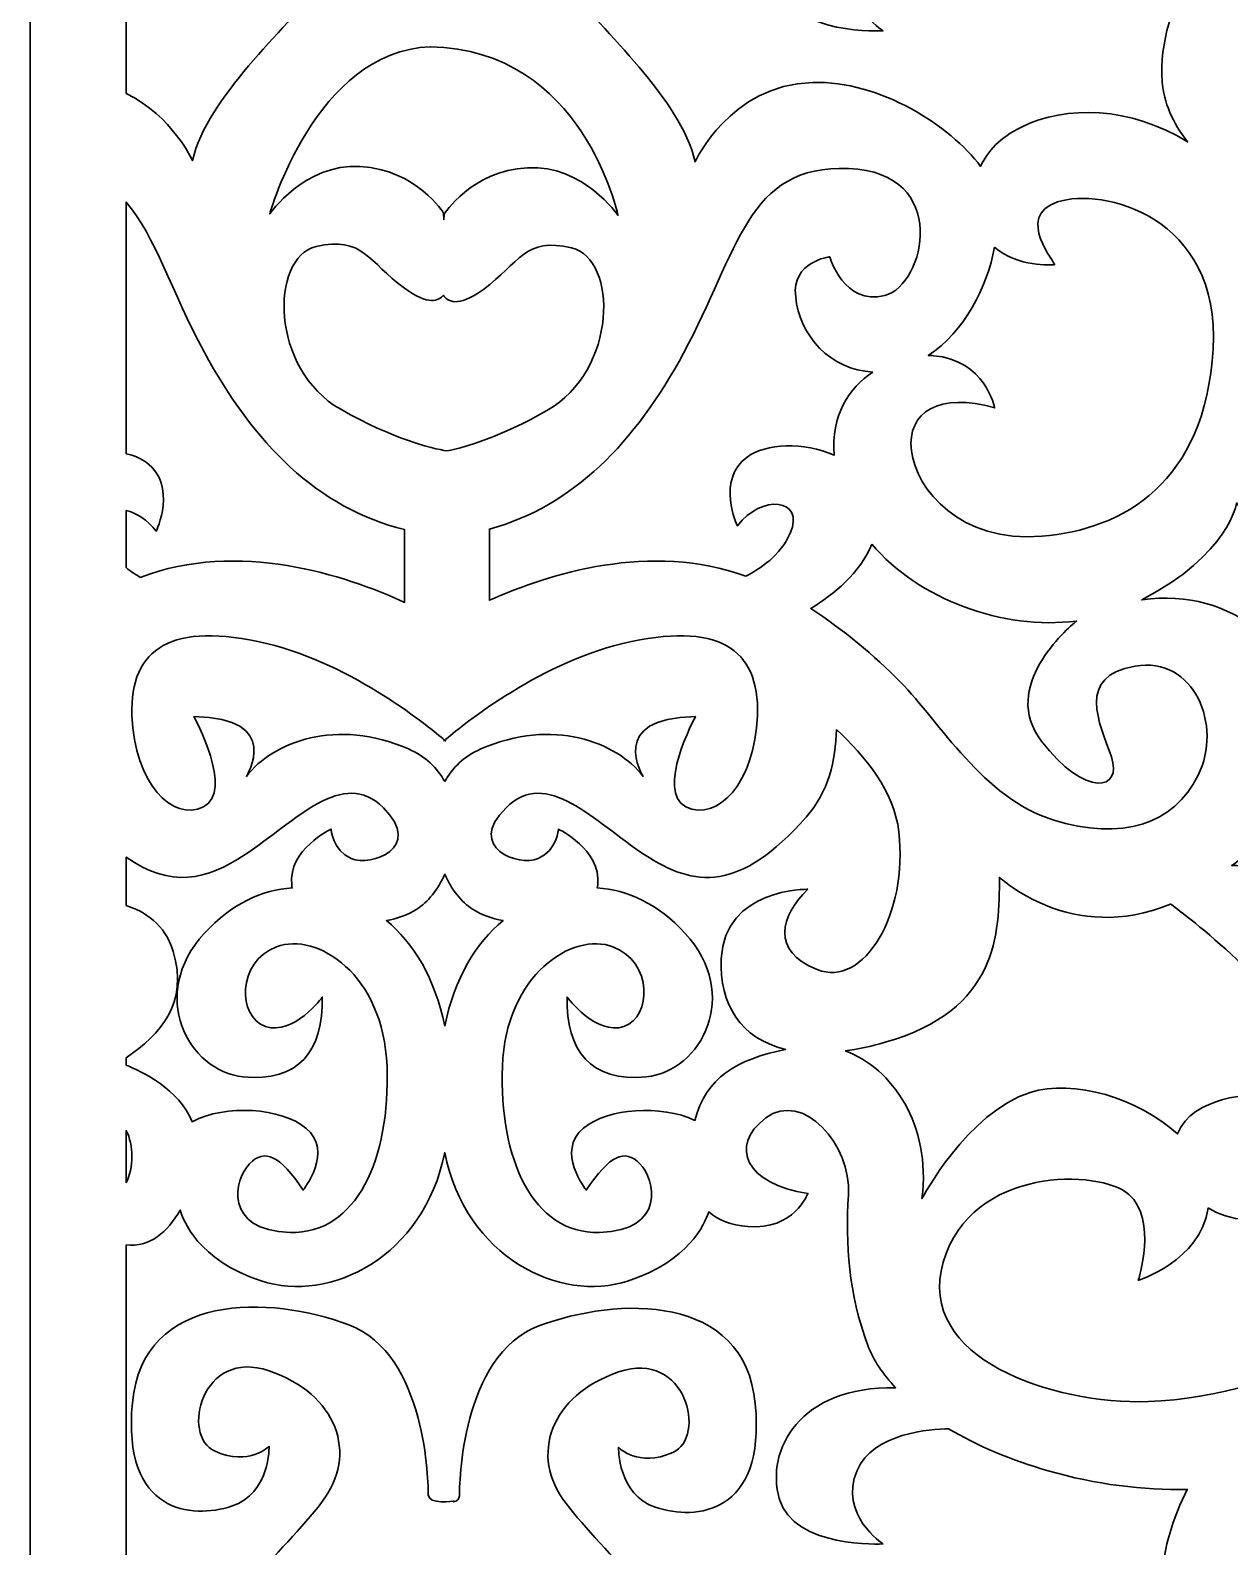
# Model space of a CAD drawing. Header units: centimetres. Extents: x -27 to -22.22, y -0.78 to 9.
# Drawn here: x -26.999 to -25.601, y 0.516 to 2.283 of the extents above; entities that cross this region are included whole.
import ezdxf

# ---------------------------------------------------------------- set-up
doc = ezdxf.new("R2010")
doc.units = ezdxf.units.CM
doc.header["$MEASUREMENT"] = 0
doc.layers.add('layer 1', color=7, linetype='Continuous')

msp = doc.modelspace()

# ---------------------------------------------------------------- linework, layer by layer
at = {"layer": 'layer 1', "color": 250, "lineweight": 30}
for points, knots in [([(-26.99914, 9.00077), (-26.99914, 9.00077), (-22.22244, 9.00077), (-22.22244, 9.00077), (-22.22244, 9.00077), (-22.22244, 9.00077), (-22.22244, -0.7761), (-22.22244, -0.7761), (-22.22244, -0.7761), (-22.22244, -0.7761), (-26.99914, -0.7761), (-26.99914, -0.7761), (-26.99914, -0.7761), (-26.99914, -0.7761), (-26.99914, 9.00077), (-26.99914, 9.00077)], [0, 0, 0, 0, 0.2, 0.2, 0.2, 0.2, 0.4, 0.4, 0.4, 0.4, 0.6, 0.6, 0.6, 0.6, 1, 1, 1, 1]), ([(-26.88741, 2.2096), (-26.88741, 2.2096), (-26.88741, 2.63124), (-26.88741, 2.63124), (-26.88741, 2.63124), (-26.86048, 2.62768), (-26.83885, 2.64645), (-26.82447, 2.67189), (-26.82447, 2.67189), (-26.82125, 2.66036), (-26.80397, 2.61347), (-26.73025, 2.58932), (-26.73025, 2.58932), (-26.64958, 2.56292), (-26.54048, 2.61722), (-26.5161, 2.73872), (-26.5161, 2.73872), (-26.49172, 2.61722), (-26.38259, 2.56292), (-26.30195, 2.58932), (-26.30195, 2.58932), (-26.23221, 2.61217), (-26.21294, 2.65536), (-26.20835, 2.66972), (-26.20835, 2.66972), (-26.19738, 2.65988), (-26.18225, 2.65409), (-26.16286, 2.6525), (-26.16286, 2.6525), (-26.10859, 2.64801), (-26.09283, 2.69124), (-26.09283, 2.69124), (-26.09283, 2.69124), (-26.16462, 2.70167), (-26.18562, 2.74637), (-26.14185, 2.77915), (-26.14185, 2.77915), (-26.09808, 2.81191), (-26.04207, 2.74785), (-26.04555, 2.68974), (-26.04555, 2.68974), (-26.04906, 2.63164), (-26.04555, 2.57503), (-26.02282, 2.51392), (-26.02282, 2.51392), (-26.01648, 2.49695), (-26.0054, 2.48042), (-25.99048, 2.46477), (-25.99048, 2.46477), (-26.10252, 2.46672), (-26.14228, 2.39191), (-26.12613, 2.33556), (-26.12613, 2.33556), (-26.10934, 2.27699), (-26.00526, 2.2827), (-26.00526, 2.2827), (-26.00526, 2.2827), (-26.00526, 2.2827), (-26.05729, 2.317), (-26.03545, 2.36843), (-26.03545, 2.36843), (-26.01698, 2.41196), (-25.9493, 2.41662), (-25.92886, 2.41702), (-25.92886, 2.41702), (-25.89552, 2.39719), (-25.8558, 2.38034), (-25.81274, 2.36792), (-25.81274, 2.36792), (-25.75709, 2.35186), (-25.70189, 2.34538), (-25.65053, 2.34622), (-25.65053, 2.34622), (-25.6654, 2.3165), (-25.6835, 2.26973), (-25.6799, 2.22336), (-25.6799, 2.22336), (-25.67808, 2.19972), (-25.66735, 2.17513), (-25.65012, 2.1533), (-25.65012, 2.1533), (-25.71763, 2.19501), (-25.79186, 2.19591), (-25.84393, 2.1706), (-25.84393, 2.1706), (-25.86868, 2.15856), (-25.88354, 2.14217), (-25.89144, 2.1247), (-25.89144, 2.1247), (-25.92655, 2.17183), (-26.00826, 2.22499), (-26.08758, 2.22254), (-26.08758, 2.22254), (-26.18387, 2.21955), (-26.22414, 2.13016), (-26.22414, 2.13016), (-26.22414, 2.13016), (-26.24163, 2.20465), (-26.33091, 2.28064), (-26.37469, 2.33726), (-26.37469, 2.33726), (-26.41846, 2.39387), (-26.3922, 2.46391), (-26.31341, 2.49075), (-26.31341, 2.49075), (-26.23463, 2.51756), (-26.21011, 2.41475), (-26.25038, 2.39685), (-26.25038, 2.39685), (-26.29063, 2.37897), (-26.31341, 2.40282), (-26.31341, 2.40282), (-26.31341, 2.40282), (-26.31341, 2.40282), (-26.31516, 2.34768), (-26.26965, 2.33279), (-26.26965, 2.33279), (-26.22414, 2.31789), (-26.14185, 2.32385), (-26.1541, 2.45348), (-26.1541, 2.45348), (-26.16637, 2.58312), (-26.31516, 2.57863), (-26.40621, 2.54436), (-26.40621, 2.54436), (-26.49724, 2.5101), (-26.49899, 2.35811), (-26.49899, 2.3462), (-26.49899, 2.3462), (-26.49899, 2.34251), (-26.50186, 2.34039), (-26.5058, 2.33921), (-26.5058, 2.33921), (-26.5058, 2.33921), (-26.50552, 2.34018), (-26.50552, 2.34018), (-26.50552, 2.34018), (-26.50552, 2.34018), (-26.53529, 2.3357), (-26.53529, 2.34763), (-26.53529, 2.34763), (-26.53529, 2.35954), (-26.53703, 2.51152), (-26.62806, 2.54579), (-26.62806, 2.54579), (-26.71909, 2.58006), (-26.86791, 2.58455), (-26.88017, 2.45491), (-26.88017, 2.45491), (-26.89242, 2.32528), (-26.81014, 2.31932), (-26.76462, 2.33423), (-26.76462, 2.33423), (-26.71909, 2.34912), (-26.72086, 2.40424), (-26.72086, 2.40424), (-26.72086, 2.40424), (-26.72086, 2.40424), (-26.74361, 2.3804), (-26.78387, 2.39829), (-26.78387, 2.39829), (-26.82413, 2.41617), (-26.79962, 2.51897), (-26.72086, 2.49215), (-26.72086, 2.49215), (-26.64207, 2.46534), (-26.61581, 2.39531), (-26.65958, 2.33869), (-26.65958, 2.33869), (-26.70334, 2.28205), (-26.79263, 2.20608), (-26.81014, 2.13158), (-26.81014, 2.13158), (-26.81014, 2.13158), (-26.83356, 2.1836), (-26.88741, 2.2096)], [0, 0, 0, 0, 0.0222222, 0.0222222, 0.0222222, 0.0222222, 0.0444444, 0.0444444, 0.0444444, 0.0444444, 0.0666667, 0.0666667, 0.0666667, 0.0666667, 0.0888889, 0.0888889, 0.0888889, 0.0888889, 0.1111111, 0.1111111, 0.1111111, 0.1111111, 0.1333333, 0.1333333, 0.1333333, 0.1333333, 0.1555556, 0.1555556, 0.1555556, 0.1555556, 0.1777778, 0.1777778, 0.1777778, 0.1777778, 0.2, 0.2, 0.2, 0.2, 0.2222222, 0.2222222, 0.2222222, 0.2222222, 0.2444444, 0.2444444, 0.2444444, 0.2444444, 0.2666667, 0.2666667, 0.2666667, 0.2666667, 0.2888889, 0.2888889, 0.2888889, 0.2888889, 0.3111111, 0.3111111, 0.3111111, 0.3111111, 0.3333333, 0.3333333, 0.3333333, 0.3333333, 0.3555556, 0.3555556, 0.3555556, 0.3555556, 0.3777778, 0.3777778, 0.3777778, 0.3777778, 0.4, 0.4, 0.4, 0.4, 0.4222222, 0.4222222, 0.4222222, 0.4222222, 0.4444444, 0.4444444, 0.4444444, 0.4444444, 0.4666667, 0.4666667, 0.4666667, 0.4666667, 0.4888889, 0.4888889, 0.4888889, 0.4888889, 0.5111111, 0.5111111, 0.5111111, 0.5111111, 0.5333333, 0.5333333, 0.5333333, 0.5333333, 0.5555556, 0.5555556, 0.5555556, 0.5555556, 0.5777778, 0.5777778, 0.5777778, 0.5777778, 0.6, 0.6, 0.6, 0.6, 0.6222222, 0.6222222, 0.6222222, 0.6222222, 0.6444444, 0.6444444, 0.6444444, 0.6444444, 0.6666667, 0.6666667, 0.6666667, 0.6666667, 0.6888889, 0.6888889, 0.6888889, 0.6888889, 0.7111111, 0.7111111, 0.7111111, 0.7111111, 0.7333333, 0.7333333, 0.7333333, 0.7333333, 0.7555556, 0.7555556, 0.7555556, 0.7555556, 0.7777778, 0.7777778, 0.7777778, 0.7777778, 0.8, 0.8, 0.8, 0.8, 0.8222222, 0.8222222, 0.8222222, 0.8222222, 0.8444444, 0.8444444, 0.8444444, 0.8444444, 0.8666667, 0.8666667, 0.8666667, 0.8666667, 0.8888889, 0.8888889, 0.8888889, 0.8888889, 0.9111111, 0.9111111, 0.9111111, 0.9111111, 0.9333333, 0.9333333, 0.9333333, 0.9333333, 0.9555556, 0.9555556, 0.9555556, 0.9555556, 1, 1, 1, 1]), ([(-26.51712, 2.06227), (-26.51712, 2.06227), (-26.51736, 2.07022), (-26.51736, 2.07022), (-26.51736, 2.07022), (-26.51736, 2.07022), (-26.5493, 2.12108), (-26.6146, 2.12462), (-26.6146, 2.12462), (-26.67988, 2.12817), (-26.72018, 2.06905), (-26.72018, 2.06905), (-26.72018, 2.06905), (-26.72018, 2.06905), (-26.66707, 2.25929), (-26.53289, 2.26408), (-26.53289, 2.26408), (-26.53289, 2.26408), (-26.53289, 2.26402), (-26.53289, 2.26402), (-26.53289, 2.26402), (-26.35465, 2.26151), (-26.31408, 2.06762), (-26.31408, 2.06762), (-26.31408, 2.06762), (-26.31408, 2.06762), (-26.35436, 2.12672), (-26.41967, 2.12319), (-26.41967, 2.12319), (-26.48496, 2.11963), (-26.51692, 2.06879), (-26.51692, 2.06879), (-26.51692, 2.06879), (-26.51692, 2.06879), (-26.51712, 2.06227), (-26.51712, 2.06227)], [0, 0, 0, 0, 0.1, 0.1, 0.1, 0.1, 0.2, 0.2, 0.2, 0.2, 0.3, 0.3, 0.3, 0.3, 0.4, 0.4, 0.4, 0.4, 0.5, 0.5, 0.5, 0.5, 0.6, 0.6, 0.6, 0.6, 0.7, 0.7, 0.7, 0.7, 0.8, 0.8, 0.8, 0.8, 1, 1, 1, 1]), ([(-26.01698, 1.88507), (-26.045, 1.8665), (-26.06584, 1.83438), (-26.06234, 1.78797), (-26.06234, 1.78797), (-26.0974, 1.8038), (-26.14182, 1.80201), (-26.16367, 1.78598), (-26.16367, 1.78598), (-26.20015, 1.75922), (-26.175, 1.70569), (-26.175, 1.70569), (-26.175, 1.70569), (-26.14731, 1.74315), (-26.09574, 1.73782), (-26.11335, 1.69713), (-26.11335, 1.69713), (-26.12452, 1.67132), (-26.14885, 1.65541), (-26.16515, 1.64724), (-26.16515, 1.64724), (-26.27576, 1.68751), (-26.39467, 1.64999), (-26.46397, 1.61903), (-26.46397, 1.61903), (-26.46397, 1.61903), (-26.46397, 1.70192), (-26.46397, 1.70192), (-26.46397, 1.70192), (-26.36623, 1.72872), (-26.29412, 1.80282), (-26.23767, 1.90716), (-26.23767, 1.90716), (-26.17356, 2.02563), (-26.1644, 2.12695), (-26.04538, 2.12227), (-26.04538, 2.12227), (-25.92632, 2.11759), (-25.95564, 1.98668), (-26.00326, 1.97419), (-26.00326, 1.97419), (-26.05085, 1.96174), (-26.06734, 2.01941), (-26.06734, 2.01941), (-26.06734, 2.01941), (-26.06734, 2.01941), (-26.11222, 2.01372), (-26.10701, 1.9728), (-26.10701, 1.9728), (-26.10313, 1.92804), (-26.06635, 1.887), (-26.01698, 1.88507)], [0, 0, 0, 0, 0.0714286, 0.0714286, 0.0714286, 0.0714286, 0.1428571, 0.1428571, 0.1428571, 0.1428571, 0.2142857, 0.2142857, 0.2142857, 0.2142857, 0.2857143, 0.2857143, 0.2857143, 0.2857143, 0.3571429, 0.3571429, 0.3571429, 0.3571429, 0.4285714, 0.4285714, 0.4285714, 0.4285714, 0.5, 0.5, 0.5, 0.5, 0.5714286, 0.5714286, 0.5714286, 0.5714286, 0.6428571, 0.6428571, 0.6428571, 0.6428571, 0.7142857, 0.7142857, 0.7142857, 0.7142857, 0.7857143, 0.7857143, 0.7857143, 0.7857143, 0.8571429, 0.8571429, 0.8571429, 0.8571429, 1, 1, 1, 1]), ([(-25.87515, 2.03039), (-25.87512, 2.03038), (-25.87508, 2.03034), (-25.87506, 2.0303), (-25.87506, 2.0303), (-25.84758, 2.00693), (-25.80913, 2.01006), (-25.80548, 2.01006), (-25.80548, 2.01006), (-25.80181, 2.01006), (-25.85307, 2.06617), (-25.80181, 2.08329), (-25.80181, 2.08329), (-25.75054, 2.10043), (-25.61136, 2.06772), (-25.6205, 1.91186), (-25.6205, 1.91186), (-25.62966, 1.75599), (-25.72489, 1.70144), (-25.82012, 1.69365), (-25.82012, 1.69365), (-25.91535, 1.68584), (-25.96662, 1.7482), (-25.97211, 1.7934), (-25.97211, 1.7934), (-25.9776, 1.83859), (-25.93916, 1.86198), (-25.87506, 1.84328), (-25.87506, 1.84328), (-25.87506, 1.84328), (-25.88604, 1.89937), (-25.94648, 1.90406), (-25.94648, 1.90406), (-25.94843, 1.90422), (-25.95041, 1.90429), (-25.95244, 1.90432), (-25.95244, 1.90432), (-25.90994, 1.93195), (-25.88405, 1.98407), (-25.87515, 2.03039)], [0, 0, 0, 0, 0.0909091, 0.0909091, 0.0909091, 0.0909091, 0.1818182, 0.1818182, 0.1818182, 0.1818182, 0.2727273, 0.2727273, 0.2727273, 0.2727273, 0.3636364, 0.3636364, 0.3636364, 0.3636364, 0.4545455, 0.4545455, 0.4545455, 0.4545455, 0.5454545, 0.5454545, 0.5454545, 0.5454545, 0.6363636, 0.6363636, 0.6363636, 0.6363636, 0.7272727, 0.7272727, 0.7272727, 0.7272727, 0.8181818, 0.8181818, 0.8181818, 0.8181818, 1, 1, 1, 1]), ([(-26.88741, 1.65708), (-26.88741, 1.65708), (-26.88741, 1.7236), (-26.88741, 1.7236), (-26.88741, 1.7236), (-26.87554, 1.7209), (-26.86241, 1.71295), (-26.8524, 1.69939), (-26.8524, 1.69939), (-26.8524, 1.69939), (-26.82724, 1.75291), (-26.86372, 1.77966), (-26.86372, 1.77966), (-26.87, 1.78427), (-26.87815, 1.78772), (-26.88741, 1.7899), (-26.88741, 1.7899), (-26.88741, 1.7899), (-26.88741, 2.08313), (-26.88741, 2.08313), (-26.88741, 2.08313), (-26.85344, 2.04351), (-26.83475, 1.9791), (-26.79661, 1.90862), (-26.79661, 1.90862), (-26.73871, 1.80161), (-26.66437, 1.72641), (-26.56281, 1.70137), (-26.56281, 1.70137), (-26.56281, 1.70137), (-26.56281, 1.61657), (-26.56281, 1.61657), (-26.56281, 1.61657), (-26.63201, 1.64832), (-26.7564, 1.68956), (-26.87106, 1.64577), (-26.87106, 1.64577), (-26.87632, 1.64885), (-26.88192, 1.65261), (-26.88741, 1.65708)], [0, 0, 0, 0, 0.0909091, 0.0909091, 0.0909091, 0.0909091, 0.1818182, 0.1818182, 0.1818182, 0.1818182, 0.2727273, 0.2727273, 0.2727273, 0.2727273, 0.3636364, 0.3636364, 0.3636364, 0.3636364, 0.4545455, 0.4545455, 0.4545455, 0.4545455, 0.5454545, 0.5454545, 0.5454545, 0.5454545, 0.6363636, 0.6363636, 0.6363636, 0.6363636, 0.7272727, 0.7272727, 0.7272727, 0.7272727, 0.8181818, 0.8181818, 0.8181818, 0.8181818, 1, 1, 1, 1]), ([(-26.51342, 1.79302), (-26.532, 1.7962), (-26.57603, 1.80684), (-26.63729, 1.84158), (-26.63729, 1.84158), (-26.7197, 1.88836), (-26.72018, 2.01821), (-26.666, 2.0312), (-26.666, 2.0312), (-26.61183, 2.04421), (-26.60488, 2.01349), (-26.56318, 1.98274), (-26.56318, 1.98274), (-26.5349, 1.96186), (-26.52262, 1.96825), (-26.51765, 1.9745), (-26.51765, 1.9745), (-26.51346, 1.96797), (-26.50155, 1.95883), (-26.47106, 1.98132), (-26.47106, 1.98132), (-26.42939, 2.01205), (-26.42244, 2.04279), (-26.36826, 2.02978), (-26.36826, 2.02978), (-26.31408, 2.01678), (-26.31458, 1.88691), (-26.39698, 1.84016), (-26.39698, 1.84016), (-26.45115, 1.80943), (-26.49186, 1.79757), (-26.51342, 1.79302)], [0, 0, 0, 0, 0.1111111, 0.1111111, 0.1111111, 0.1111111, 0.2222222, 0.2222222, 0.2222222, 0.2222222, 0.3333333, 0.3333333, 0.3333333, 0.3333333, 0.4444444, 0.4444444, 0.4444444, 0.4444444, 0.5555556, 0.5555556, 0.5555556, 0.5555556, 0.6666667, 0.6666667, 0.6666667, 0.6666667, 0.7777778, 0.7777778, 0.7777778, 0.7777778, 1, 1, 1, 1]), ([(-25.36456, 1.67246), (-25.36711, 1.66835), (-25.36945, 1.66397), (-25.37155, 1.65932), (-25.37155, 1.65932), (-25.41707, 1.5595), (-25.32429, 1.56695), (-25.31553, 1.57737), (-25.31553, 1.57737), (-25.31553, 1.57737), (-25.34892, 1.60862), (-25.32772, 1.64561), (-25.32772, 1.64561), (-25.30651, 1.68263), (-25.24923, 1.65013), (-25.25348, 1.59327), (-25.25348, 1.59327), (-25.25771, 1.53641), (-25.30014, 1.50752), (-25.35741, 1.50121), (-25.35741, 1.50121), (-25.41468, 1.49489), (-25.50811, 1.49095), (-25.5291, 1.37027), (-25.5291, 1.37027), (-25.5291, 1.37027), (-25.54242, 1.31098), (-25.53168, 1.28467), (-25.53168, 1.28467), (-25.53168, 1.28467), (-25.56931, 1.31212), (-25.59889, 1.30983), (-25.59889, 1.30983), (-25.59889, 1.30983), (-25.51553, 1.35978), (-25.51553, 1.47041), (-25.51553, 1.47041), (-25.51553, 1.56101), (-25.59584, 1.63456), (-25.7036, 1.61952), (-25.7036, 1.61952), (-25.60143, 1.67252), (-25.59303, 1.7326), (-25.59303, 1.7326), (-25.59303, 1.7326), (-25.59303, 1.7326), (-25.54175, 1.64066), (-25.44287, 1.64846), (-25.44287, 1.64846), (-25.41112, 1.65095), (-25.38517, 1.65971), (-25.36456, 1.67246)], [0, 0, 0, 0, 0.0714286, 0.0714286, 0.0714286, 0.0714286, 0.1428571, 0.1428571, 0.1428571, 0.1428571, 0.2142857, 0.2142857, 0.2142857, 0.2142857, 0.2857143, 0.2857143, 0.2857143, 0.2857143, 0.3571429, 0.3571429, 0.3571429, 0.3571429, 0.4285714, 0.4285714, 0.4285714, 0.4285714, 0.5, 0.5, 0.5, 0.5, 0.5714286, 0.5714286, 0.5714286, 0.5714286, 0.6428571, 0.6428571, 0.6428571, 0.6428571, 0.7142857, 0.7142857, 0.7142857, 0.7142857, 0.7857143, 0.7857143, 0.7857143, 0.7857143, 0.8571429, 0.8571429, 0.8571429, 0.8571429, 1, 1, 1, 1]), ([(-26.01831, 1.6844), (-25.96357, 1.62), (-25.86567, 1.58378), (-25.77963, 1.59486), (-25.77963, 1.59486), (-25.79061, 1.58585), (-25.86892, 1.51811), (-25.82073, 1.4552), (-25.82073, 1.4552), (-25.76897, 1.38766), (-25.72525, 1.39745), (-25.73906, 1.43662), (-25.73906, 1.43662), (-25.75287, 1.47576), (-25.78047, 1.53058), (-25.71144, 1.54232), (-25.71144, 1.54232), (-25.64244, 1.55407), (-25.6091, 1.47283), (-25.63786, 1.41507), (-25.63786, 1.41507), (-25.6666, 1.35731), (-25.72673, 1.33828), (-25.8073, 1.36321), (-25.8073, 1.36321), (-25.88787, 1.38815), (-25.93916, 1.477), (-25.98493, 1.52375), (-25.98493, 1.52375), (-26.01528, 1.55473), (-26.05203, 1.58502), (-26.08938, 1.60964), (-26.08938, 1.60964), (-26.06315, 1.62548), (-26.03132, 1.65124), (-26.01831, 1.6844)], [0, 0, 0, 0, 0.1, 0.1, 0.1, 0.1, 0.2, 0.2, 0.2, 0.2, 0.3, 0.3, 0.3, 0.3, 0.4, 0.4, 0.4, 0.4, 0.5, 0.5, 0.5, 0.5, 0.6, 0.6, 0.6, 0.6, 0.7, 0.7, 0.7, 0.7, 0.8, 0.8, 0.8, 0.8, 1, 1, 1, 1]), ([(-26.5161, 1.40777), (-26.50739, 1.42357), (-26.49369, 1.437), (-26.47384, 1.44572), (-26.47384, 1.44572), (-26.3905, 1.48238), (-26.31547, 1.454), (-26.28491, 1.4138), (-26.28491, 1.4138), (-26.28491, 1.4138), (-26.32798, 1.48238), (-26.2238, 1.48355), (-26.2238, 1.48355), (-26.2238, 1.48355), (-26.27103, 1.39608), (-26.2349, 1.37835), (-26.2349, 1.37835), (-26.1988, 1.3606), (-26.15434, 1.40553), (-26.15156, 1.48473), (-26.15156, 1.48473), (-26.14877, 1.56396), (-26.1988, 1.59469), (-26.30853, 1.56867), (-26.30853, 1.56867), (-26.40981, 1.54467), (-26.50162, 1.46832), (-26.51519, 1.45668), (-26.51519, 1.45668), (-26.51519, 1.45668), (-26.51529, 1.4552), (-26.51529, 1.4552), (-26.51529, 1.4552), (-26.51529, 1.4552), (-26.51557, 1.45544), (-26.5161, 1.45591), (-26.5161, 1.45591), (-26.51663, 1.45544), (-26.51692, 1.4552), (-26.51692, 1.4552), (-26.51692, 1.4552), (-26.51692, 1.4552), (-26.51698, 1.45668), (-26.51698, 1.45668), (-26.51698, 1.45668), (-26.53051, 1.46829), (-26.62234, 1.54466), (-26.72365, 1.56867), (-26.72365, 1.56867), (-26.83339, 1.59469), (-26.8834, 1.56396), (-26.88063, 1.48473), (-26.88063, 1.48473), (-26.87784, 1.40553), (-26.83339, 1.3606), (-26.79727, 1.37835), (-26.79727, 1.37835), (-26.76116, 1.39608), (-26.80839, 1.48355), (-26.80839, 1.48355), (-26.80839, 1.48355), (-26.7042, 1.48238), (-26.74728, 1.4138), (-26.74728, 1.4138), (-26.74728, 1.4138), (-26.71671, 1.454), (-26.64168, 1.48238), (-26.55834, 1.44572), (-26.55834, 1.44572), (-26.53849, 1.437), (-26.5248, 1.42357), (-26.5161, 1.40777)], [0, 0, 0, 0, 0.0526316, 0.0526316, 0.0526316, 0.0526316, 0.1052632, 0.1052632, 0.1052632, 0.1052632, 0.1578947, 0.1578947, 0.1578947, 0.1578947, 0.2105263, 0.2105263, 0.2105263, 0.2105263, 0.2631579, 0.2631579, 0.2631579, 0.2631579, 0.3157895, 0.3157895, 0.3157895, 0.3157895, 0.3684211, 0.3684211, 0.3684211, 0.3684211, 0.4210526, 0.4210526, 0.4210526, 0.4210526, 0.4736842, 0.4736842, 0.4736842, 0.4736842, 0.5263158, 0.5263158, 0.5263158, 0.5263158, 0.5789474, 0.5789474, 0.5789474, 0.5789474, 0.6315789, 0.6315789, 0.6315789, 0.6315789, 0.6842105, 0.6842105, 0.6842105, 0.6842105, 0.7368421, 0.7368421, 0.7368421, 0.7368421, 0.7894737, 0.7894737, 0.7894737, 0.7894737, 0.8421053, 0.8421053, 0.8421053, 0.8421053, 0.8947368, 0.8947368, 0.8947368, 0.8947368, 1, 1, 1, 1]), ([(-26.0596, 1.46823), (-26.02645, 1.43808), (-25.99222, 1.39632), (-25.98677, 1.34919), (-25.98677, 1.34919), (-25.97578, 1.25412), (-26.02705, 1.16684), (-26.082, 1.18865), (-26.082, 1.18865), (-26.13694, 1.21048), (-26.12411, 1.251), (-26.09299, 1.28219), (-26.09299, 1.28219), (-26.09299, 1.28219), (-26.19003, 1.28373), (-26.19371, 1.20114), (-26.19371, 1.20114), (-26.19604, 1.1484), (-26.17132, 1.10813), (-26.11887, 1.09561), (-26.11887, 1.09561), (-26.17558, 1.08391), (-26.21149, 1.06287), (-26.22454, 1.01275), (-26.22454, 1.01275), (-26.26387, 1.0317), (-26.32619, 1.02704), (-26.35433, 1.00386), (-26.35433, 1.00386), (-26.38719, 0.97676), (-26.35115, 0.93165), (-26.35115, 0.93165), (-26.35115, 0.93165), (-26.32357, 0.97226), (-26.30661, 0.98037), (-26.28857, 0.96234), (-26.28857, 0.96234), (-26.27055, 0.94429), (-26.25777, 0.88447), (-26.33574, 0.88226), (-26.33574, 0.88226), (-26.41371, 0.88004), (-26.4527, 0.96853), (-26.44881, 1.0758), (-26.44881, 1.0758), (-26.44491, 1.18311), (-26.36693, 1.23288), (-26.32014, 1.21517), (-26.32014, 1.21517), (-26.27336, 1.19747), (-26.27465, 1.13333), (-26.30714, 1.12225), (-26.30714, 1.12225), (-26.33964, 1.11121), (-26.37342, 1.15656), (-26.37342, 1.15656), (-26.37342, 1.15656), (-26.37472, 1.09462), (-26.34613, 1.05701), (-26.28115, 1.06366), (-26.28115, 1.06366), (-26.21618, 1.07028), (-26.1707, 1.15988), (-26.23566, 1.23066), (-26.23566, 1.23066), (-26.26799, 1.26588), (-26.30354, 1.28165), (-26.33832, 1.28371), (-26.33832, 1.28371), (-26.33804, 1.2849), (-26.33783, 1.28607), (-26.3377, 1.28729), (-26.3377, 1.28729), (-26.33353, 1.32869), (-26.38355, 1.35231), (-26.38355, 1.35231), (-26.38355, 1.35231), (-26.38355, 1.35231), (-26.38494, 1.32749), (-26.40716, 1.31804), (-26.40716, 1.31804), (-26.42939, 1.30857), (-26.49191, 1.32986), (-26.44467, 1.37716), (-26.44467, 1.37716), (-26.39743, 1.42444), (-26.34205, 1.36165), (-26.28344, 1.32269), (-26.28344, 1.32269), (-26.22484, 1.28373), (-26.17174, 1.27905), (-26.09481, 1.36633), (-26.09481, 1.36633), (-26.06896, 1.39569), (-26.06006, 1.4324), (-26.0596, 1.46823)], [0, 0, 0, 0, 0.04, 0.04, 0.04, 0.04, 0.08, 0.08, 0.08, 0.08, 0.12, 0.12, 0.12, 0.12, 0.16, 0.16, 0.16, 0.16, 0.2, 0.2, 0.2, 0.2, 0.24, 0.24, 0.24, 0.24, 0.28, 0.28, 0.28, 0.28, 0.32, 0.32, 0.32, 0.32, 0.36, 0.36, 0.36, 0.36, 0.4, 0.4, 0.4, 0.4, 0.44, 0.44, 0.44, 0.44, 0.48, 0.48, 0.48, 0.48, 0.52, 0.52, 0.52, 0.52, 0.56, 0.56, 0.56, 0.56, 0.6, 0.6, 0.6, 0.6, 0.64, 0.64, 0.64, 0.64, 0.68, 0.68, 0.68, 0.68, 0.72, 0.72, 0.72, 0.72, 0.76, 0.76, 0.76, 0.76, 0.8, 0.8, 0.8, 0.8, 0.84, 0.84, 0.84, 0.84, 0.88, 0.88, 0.88, 0.88, 0.92, 0.92, 0.92, 0.92, 1, 1, 1, 1]), ([(-26.88741, 1.07722), (-26.88741, 1.07722), (-26.88741, 1.08586), (-26.88741, 1.08586), (-26.88741, 1.08586), (-26.84745, 1.11283), (-26.81432, 1.14949), (-26.83259, 1.20972), (-26.83259, 1.20972), (-26.84225, 1.24158), (-26.86592, 1.25644), (-26.88741, 1.26331), (-26.88741, 1.26331), (-26.88741, 1.26331), (-26.88741, 1.31981), (-26.88741, 1.31981), (-26.88741, 1.31981), (-26.83556, 1.28309), (-26.79377, 1.29276), (-26.74874, 1.32269), (-26.74874, 1.32269), (-26.69013, 1.36165), (-26.63474, 1.42444), (-26.58752, 1.37716), (-26.58752, 1.37716), (-26.54028, 1.32986), (-26.6028, 1.30857), (-26.62502, 1.31804), (-26.62502, 1.31804), (-26.64724, 1.32749), (-26.64863, 1.35231), (-26.64863, 1.35231), (-26.64863, 1.35231), (-26.64863, 1.35231), (-26.69864, 1.32869), (-26.69448, 1.28729), (-26.69448, 1.28729), (-26.69435, 1.28607), (-26.69415, 1.2849), (-26.69388, 1.28371), (-26.69388, 1.28371), (-26.72863, 1.28165), (-26.76419, 1.26588), (-26.79652, 1.23066), (-26.79652, 1.23066), (-26.86148, 1.15988), (-26.81601, 1.07028), (-26.75103, 1.06366), (-26.75103, 1.06366), (-26.68605, 1.05701), (-26.65747, 1.09462), (-26.65877, 1.15656), (-26.65877, 1.15656), (-26.65877, 1.15656), (-26.69255, 1.11121), (-26.72504, 1.12225), (-26.72504, 1.12225), (-26.75753, 1.13333), (-26.75883, 1.19747), (-26.71203, 1.21517), (-26.71203, 1.21517), (-26.66526, 1.23288), (-26.58728, 1.18311), (-26.58338, 1.0758), (-26.58338, 1.0758), (-26.57948, 0.96853), (-26.61847, 0.88004), (-26.69645, 0.88226), (-26.69645, 0.88226), (-26.77443, 0.88447), (-26.76164, 0.94429), (-26.7436, 0.96234), (-26.7436, 0.96234), (-26.72559, 0.98037), (-26.70862, 0.97226), (-26.68103, 0.93165), (-26.68103, 0.93165), (-26.68103, 0.93165), (-26.64497, 0.97676), (-26.67786, 1.00386), (-26.67786, 1.00386), (-26.70668, 1.0276), (-26.77141, 1.03191), (-26.8105, 1.01129), (-26.8105, 1.01129), (-26.82617, 1.04938), (-26.86905, 1.06995), (-26.88741, 1.07722)], [0, 0, 0, 0, 0.0434783, 0.0434783, 0.0434783, 0.0434783, 0.0869565, 0.0869565, 0.0869565, 0.0869565, 0.1304348, 0.1304348, 0.1304348, 0.1304348, 0.173913, 0.173913, 0.173913, 0.173913, 0.2173913, 0.2173913, 0.2173913, 0.2173913, 0.2608696, 0.2608696, 0.2608696, 0.2608696, 0.3043478, 0.3043478, 0.3043478, 0.3043478, 0.3478261, 0.3478261, 0.3478261, 0.3478261, 0.3913043, 0.3913043, 0.3913043, 0.3913043, 0.4347826, 0.4347826, 0.4347826, 0.4347826, 0.4782609, 0.4782609, 0.4782609, 0.4782609, 0.5217391, 0.5217391, 0.5217391, 0.5217391, 0.5652174, 0.5652174, 0.5652174, 0.5652174, 0.6086957, 0.6086957, 0.6086957, 0.6086957, 0.6521739, 0.6521739, 0.6521739, 0.6521739, 0.6956522, 0.6956522, 0.6956522, 0.6956522, 0.7391304, 0.7391304, 0.7391304, 0.7391304, 0.7826087, 0.7826087, 0.7826087, 0.7826087, 0.826087, 0.826087, 0.826087, 0.826087, 0.8695652, 0.8695652, 0.8695652, 0.8695652, 0.9130435, 0.9130435, 0.9130435, 0.9130435, 1, 1, 1, 1]), ([(-26.5161, 1.12285), (-26.50467, 1.17879), (-26.47966, 1.2198), (-26.44804, 1.24569), (-26.44804, 1.24569), (-26.46104, 1.2481), (-26.47329, 1.25241), (-26.48357, 1.25892), (-26.48357, 1.25892), (-26.49669, 1.26721), (-26.50807, 1.28196), (-26.5161, 1.29978), (-26.5161, 1.29978), (-26.52411, 1.28196), (-26.5355, 1.26721), (-26.54861, 1.25892), (-26.54861, 1.25892), (-26.55889, 1.25241), (-26.57115, 1.2481), (-26.58414, 1.24569), (-26.58414, 1.24569), (-26.55253, 1.2198), (-26.52753, 1.17879), (-26.5161, 1.12285)], [0, 0, 0, 0, 0.1428571, 0.1428571, 0.1428571, 0.1428571, 0.2857143, 0.2857143, 0.2857143, 0.2857143, 0.4285714, 0.4285714, 0.4285714, 0.4285714, 0.5714286, 0.5714286, 0.5714286, 0.5714286, 0.7142857, 0.7142857, 0.7142857, 0.7142857, 1, 1, 1, 1]), ([(-26.0494, 1.09387), (-26.03496, 1.09584), (-26.01942, 1.09913), (-26.00277, 1.10386), (-26.00277, 1.10386), (-25.87091, 1.14126), (-25.86956, 1.23076), (-25.86956, 1.2962), (-25.86956, 1.2962), (-25.86956, 1.2962), (-25.78532, 1.2167), (-25.66994, 1.26502), (-25.66994, 1.26502), (-25.66994, 1.26502), (-25.55048, 1.17779), (-25.515, 1.10501), (-25.515, 1.10501), (-25.4795, 1.03226), (-25.51731, 0.97964), (-25.55155, 0.97964), (-25.55155, 0.97964), (-25.58577, 0.97964), (-25.59886, 1.0165), (-25.56867, 1.04303), (-25.56867, 1.04303), (-25.56867, 1.04303), (-25.64541, 1.04228), (-25.66194, 0.99712), (-25.66194, 0.99712), (-25.70695, 1.03834), (-25.78345, 1.06177), (-25.83374, 1.04546), (-25.83374, 1.04546), (-25.90726, 1.0216), (-25.95978, 0.9218), (-25.95978, 0.9218), (-25.95978, 0.9218), (-25.949, 1.00792), (-25.99434, 1.07368), (-26.0494, 1.09387)], [0, 0, 0, 0, 0.0909091, 0.0909091, 0.0909091, 0.0909091, 0.1818182, 0.1818182, 0.1818182, 0.1818182, 0.2727273, 0.2727273, 0.2727273, 0.2727273, 0.3636364, 0.3636364, 0.3636364, 0.3636364, 0.4545455, 0.4545455, 0.4545455, 0.4545455, 0.5454545, 0.5454545, 0.5454545, 0.5454545, 0.6363636, 0.6363636, 0.6363636, 0.6363636, 0.7272727, 0.7272727, 0.7272727, 0.7272727, 0.8181818, 0.8181818, 0.8181818, 0.8181818, 1, 1, 1, 1]), ([(-26.88741, 0.4385), (-26.88741, 0.4385), (-26.88741, 0.86775), (-26.88741, 0.86775), (-26.88741, 0.86775), (-26.86048, 0.8642), (-26.83885, 0.88296), (-26.82447, 0.9084), (-26.82447, 0.9084), (-26.82125, 0.89687), (-26.80397, 0.84998), (-26.73025, 0.82583), (-26.73025, 0.82583), (-26.64958, 0.79943), (-26.54048, 0.85373), (-26.5161, 0.97524), (-26.5161, 0.97524), (-26.49172, 0.85373), (-26.38259, 0.79943), (-26.30195, 0.82583), (-26.30195, 0.82583), (-26.23221, 0.84868), (-26.21294, 0.89187), (-26.20835, 0.90623), (-26.20835, 0.90623), (-26.19738, 0.89639), (-26.18225, 0.8906), (-26.16286, 0.88901), (-26.16286, 0.88901), (-26.10859, 0.88453), (-26.09283, 0.92775), (-26.09283, 0.92775), (-26.09283, 0.92775), (-26.16462, 0.93818), (-26.18562, 0.98288), (-26.14185, 1.01566), (-26.14185, 1.01566), (-26.09808, 1.04842), (-26.04207, 0.98436), (-26.04555, 0.92625), (-26.04555, 0.92625), (-26.04906, 0.86815), (-26.04555, 0.81153), (-26.02282, 0.75043), (-26.02282, 0.75043), (-26.01648, 0.73346), (-26.0054, 0.71693), (-25.99048, 0.70128), (-25.99048, 0.70128), (-26.10252, 0.70323), (-26.14228, 0.62842), (-26.12613, 0.57207), (-26.12613, 0.57207), (-26.10934, 0.5135), (-26.00526, 0.51921), (-26.00526, 0.51921), (-26.00526, 0.51921), (-26.00526, 0.51921), (-26.05729, 0.55351), (-26.03545, 0.60494), (-26.03545, 0.60494), (-26.01698, 0.64847), (-25.9493, 0.65313), (-25.92886, 0.65353), (-25.92886, 0.65353), (-25.89552, 0.6337), (-25.8558, 0.61685), (-25.81274, 0.60443), (-25.81274, 0.60443), (-25.75709, 0.58837), (-25.70189, 0.58188), (-25.65053, 0.58273), (-25.65053, 0.58273), (-25.6654, 0.55302), (-25.6835, 0.50624), (-25.6799, 0.45987), (-25.6799, 0.45987), (-25.67746, 0.42822), (-25.65905, 0.39487), (-25.63045, 0.36872), (-25.63045, 0.36872), (-25.70285, 0.42349), (-25.78675, 0.42729), (-25.84393, 0.3995), (-25.84393, 0.3995), (-25.86868, 0.38746), (-25.88354, 0.37107), (-25.89144, 0.3536), (-25.89144, 0.3536), (-25.92655, 0.40073), (-26.00826, 0.45389), (-26.08758, 0.45144), (-26.08758, 0.45144), (-26.18387, 0.44845), (-26.22414, 0.35906), (-26.22414, 0.35906), (-26.22414, 0.35906), (-26.24163, 0.43355), (-26.33091, 0.50954), (-26.37469, 0.56616), (-26.37469, 0.56616), (-26.41846, 0.62278), (-26.3922, 0.69281), (-26.31341, 0.71965), (-26.31341, 0.71965), (-26.23463, 0.74646), (-26.21011, 0.64365), (-26.25038, 0.62575), (-26.25038, 0.62575), (-26.29063, 0.60788), (-26.31341, 0.63173), (-26.31341, 0.63173), (-26.31341, 0.63173), (-26.31341, 0.63173), (-26.31516, 0.57658), (-26.26965, 0.56169), (-26.26965, 0.56169), (-26.22414, 0.54679), (-26.14185, 0.55275), (-26.1541, 0.68238), (-26.1541, 0.68238), (-26.16637, 0.81202), (-26.31516, 0.80753), (-26.40621, 0.77326), (-26.40621, 0.77326), (-26.49724, 0.739), (-26.49899, 0.58701), (-26.49899, 0.5751), (-26.49899, 0.5751), (-26.49899, 0.57142), (-26.50186, 0.56929), (-26.5058, 0.56811), (-26.5058, 0.56811), (-26.5058, 0.56811), (-26.50552, 0.56908), (-26.50552, 0.56908), (-26.50552, 0.56908), (-26.50552, 0.56908), (-26.53529, 0.5646), (-26.53529, 0.57654), (-26.53529, 0.57654), (-26.53529, 0.58844), (-26.53703, 0.74042), (-26.62806, 0.77469), (-26.62806, 0.77469), (-26.71909, 0.80897), (-26.86791, 0.81345), (-26.88017, 0.68381), (-26.88017, 0.68381), (-26.89242, 0.55418), (-26.81014, 0.54822), (-26.76462, 0.56313), (-26.76462, 0.56313), (-26.71909, 0.57802), (-26.72086, 0.63314), (-26.72086, 0.63314), (-26.72086, 0.63314), (-26.72086, 0.63314), (-26.74361, 0.6093), (-26.78387, 0.62719), (-26.78387, 0.62719), (-26.82413, 0.64507), (-26.79962, 0.74788), (-26.72086, 0.72105), (-26.72086, 0.72105), (-26.64207, 0.69424), (-26.61581, 0.62421), (-26.65958, 0.56759), (-26.65958, 0.56759), (-26.70334, 0.51096), (-26.79263, 0.43498), (-26.81014, 0.36048), (-26.81014, 0.36048), (-26.81014, 0.36048), (-26.83356, 0.4125), (-26.88741, 0.4385)], [0, 0, 0, 0, 0.0222222, 0.0222222, 0.0222222, 0.0222222, 0.0444444, 0.0444444, 0.0444444, 0.0444444, 0.0666667, 0.0666667, 0.0666667, 0.0666667, 0.0888889, 0.0888889, 0.0888889, 0.0888889, 0.1111111, 0.1111111, 0.1111111, 0.1111111, 0.1333333, 0.1333333, 0.1333333, 0.1333333, 0.1555556, 0.1555556, 0.1555556, 0.1555556, 0.1777778, 0.1777778, 0.1777778, 0.1777778, 0.2, 0.2, 0.2, 0.2, 0.2222222, 0.2222222, 0.2222222, 0.2222222, 0.2444444, 0.2444444, 0.2444444, 0.2444444, 0.2666667, 0.2666667, 0.2666667, 0.2666667, 0.2888889, 0.2888889, 0.2888889, 0.2888889, 0.3111111, 0.3111111, 0.3111111, 0.3111111, 0.3333333, 0.3333333, 0.3333333, 0.3333333, 0.3555556, 0.3555556, 0.3555556, 0.3555556, 0.3777778, 0.3777778, 0.3777778, 0.3777778, 0.4, 0.4, 0.4, 0.4, 0.4222222, 0.4222222, 0.4222222, 0.4222222, 0.4444444, 0.4444444, 0.4444444, 0.4444444, 0.4666667, 0.4666667, 0.4666667, 0.4666667, 0.4888889, 0.4888889, 0.4888889, 0.4888889, 0.5111111, 0.5111111, 0.5111111, 0.5111111, 0.5333333, 0.5333333, 0.5333333, 0.5333333, 0.5555556, 0.5555556, 0.5555556, 0.5555556, 0.5777778, 0.5777778, 0.5777778, 0.5777778, 0.6, 0.6, 0.6, 0.6, 0.6222222, 0.6222222, 0.6222222, 0.6222222, 0.6444444, 0.6444444, 0.6444444, 0.6444444, 0.6666667, 0.6666667, 0.6666667, 0.6666667, 0.6888889, 0.6888889, 0.6888889, 0.6888889, 0.7111111, 0.7111111, 0.7111111, 0.7111111, 0.7333333, 0.7333333, 0.7333333, 0.7333333, 0.7555556, 0.7555556, 0.7555556, 0.7555556, 0.7777778, 0.7777778, 0.7777778, 0.7777778, 0.8, 0.8, 0.8, 0.8, 0.8222222, 0.8222222, 0.8222222, 0.8222222, 0.8444444, 0.8444444, 0.8444444, 0.8444444, 0.8666667, 0.8666667, 0.8666667, 0.8666667, 0.8888889, 0.8888889, 0.8888889, 0.8888889, 0.9111111, 0.9111111, 0.9111111, 0.9111111, 0.9333333, 0.9333333, 0.9333333, 0.9333333, 0.9555556, 0.9555556, 0.9555556, 0.9555556, 1, 1, 1, 1]), ([(-26.88741, 0.93999), (-26.88741, 0.93999), (-26.88741, 1.00098), (-26.88741, 1.00098), (-26.88741, 1.00098), (-26.87849, 0.98448), (-26.87866, 0.95714), (-26.88741, 0.93999)], [0, 0, 0, 0, 0.3333333, 0.3333333, 0.3333333, 0.3333333, 1, 1, 1, 1]), ([(-25.62615, 0.91082), (-25.60153, 0.89555), (-25.5668, 0.89086), (-25.52636, 0.90766), (-25.52636, 0.90766), (-25.52636, 0.90766), (-25.56258, 0.80105), (-25.52449, 0.77817), (-25.52449, 0.77817), (-25.48641, 0.7553), (-25.48416, 0.7572), (-25.48416, 0.7572), (-25.48416, 0.7572), (-25.48416, 0.7572), (-25.48436, 0.74784), (-25.48325, 0.73481), (-25.48325, 0.73481), (-25.52931, 0.71707), (-25.61705, 0.6875), (-25.69568, 0.68511), (-25.69568, 0.68511), (-25.80861, 0.68169), (-25.96724, 0.73546), (-25.93498, 0.84759), (-25.93498, 0.84759), (-25.90272, 0.95973), (-25.75214, 0.95628), (-25.71855, 0.92653), (-25.71855, 0.92653), (-25.68494, 0.89679), (-25.70769, 0.82644), (-25.70769, 0.82644), (-25.70769, 0.82644), (-25.70769, 0.82644), (-25.63536, 0.84859), (-25.62615, 0.91082)], [0, 0, 0, 0, 0.1, 0.1, 0.1, 0.1, 0.2, 0.2, 0.2, 0.2, 0.3, 0.3, 0.3, 0.3, 0.4, 0.4, 0.4, 0.4, 0.5, 0.5, 0.5, 0.5, 0.6, 0.6, 0.6, 0.6, 0.7, 0.7, 0.7, 0.7, 0.8, 0.8, 0.8, 0.8, 1, 1, 1, 1])]:
    msp.add_open_spline(points, degree=3, knots=knots, dxfattribs=at)

doc.saveas('drawing.dxf')
